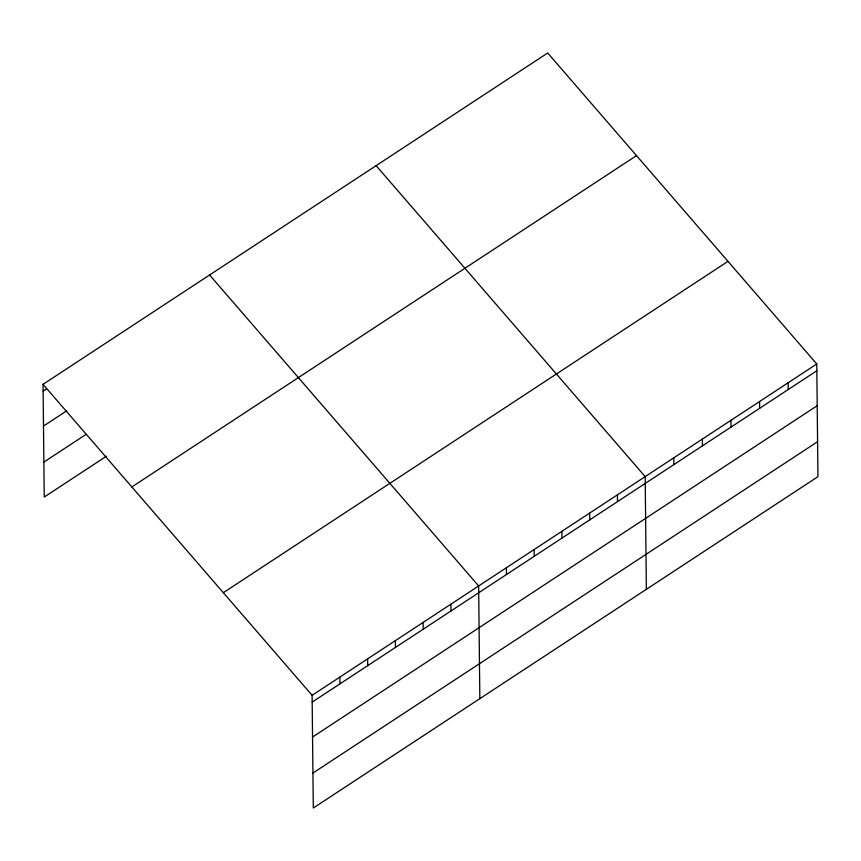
<?xml version="1.0" encoding="UTF-8"?>
<svg xmlns="http://www.w3.org/2000/svg" width="861" height="861" viewBox="0 0 861 861"><rect width="100%" height="100%" fill="white"/><g stroke="black" fill="none" stroke-linecap="round" stroke-linejoin="round"><path stroke-width="1.29" d="M43.05 384.329L547.704 52.995L816.766 363.966L817.95 476.671L313.296 808.005L312.112 695.311L43.05 384.329L44.234 497.034L106.409 456.212M43.125 391.109L46.451 388.924M43.491 426.066L66.803 410.762M43.868 462.077L86.057 434.375M131.841 486.96L636.494 155.615M223.322 592.691L727.975 261.346M312.112 695.311L816.766 363.966M312.188 702.092L816.841 370.747M312.554 737.038L817.207 405.703M312.93 773.049L817.584 441.715M376.128 165.646L645.19 476.628L646.363 589.322M209.589 274.993L478.651 585.964L479.835 698.658M788.17 382.747L788.245 389.527M759.574 401.517L759.65 408.297M730.978 420.297L731.054 427.078M702.382 439.067L702.458 445.847M673.786 457.848L673.851 464.628M617.434 494.849L617.498 501.629M589.677 513.07L589.742 519.85M561.921 531.291L561.985 538.071M534.164 549.522L534.229 556.303M506.408 567.743L506.472 574.524M450.895 604.185L450.97 610.966M423.138 622.417L423.214 629.197M395.382 640.638L395.457 647.418M367.625 658.859L367.701 665.639M339.869 677.08L339.944 683.86"/></g></svg>
